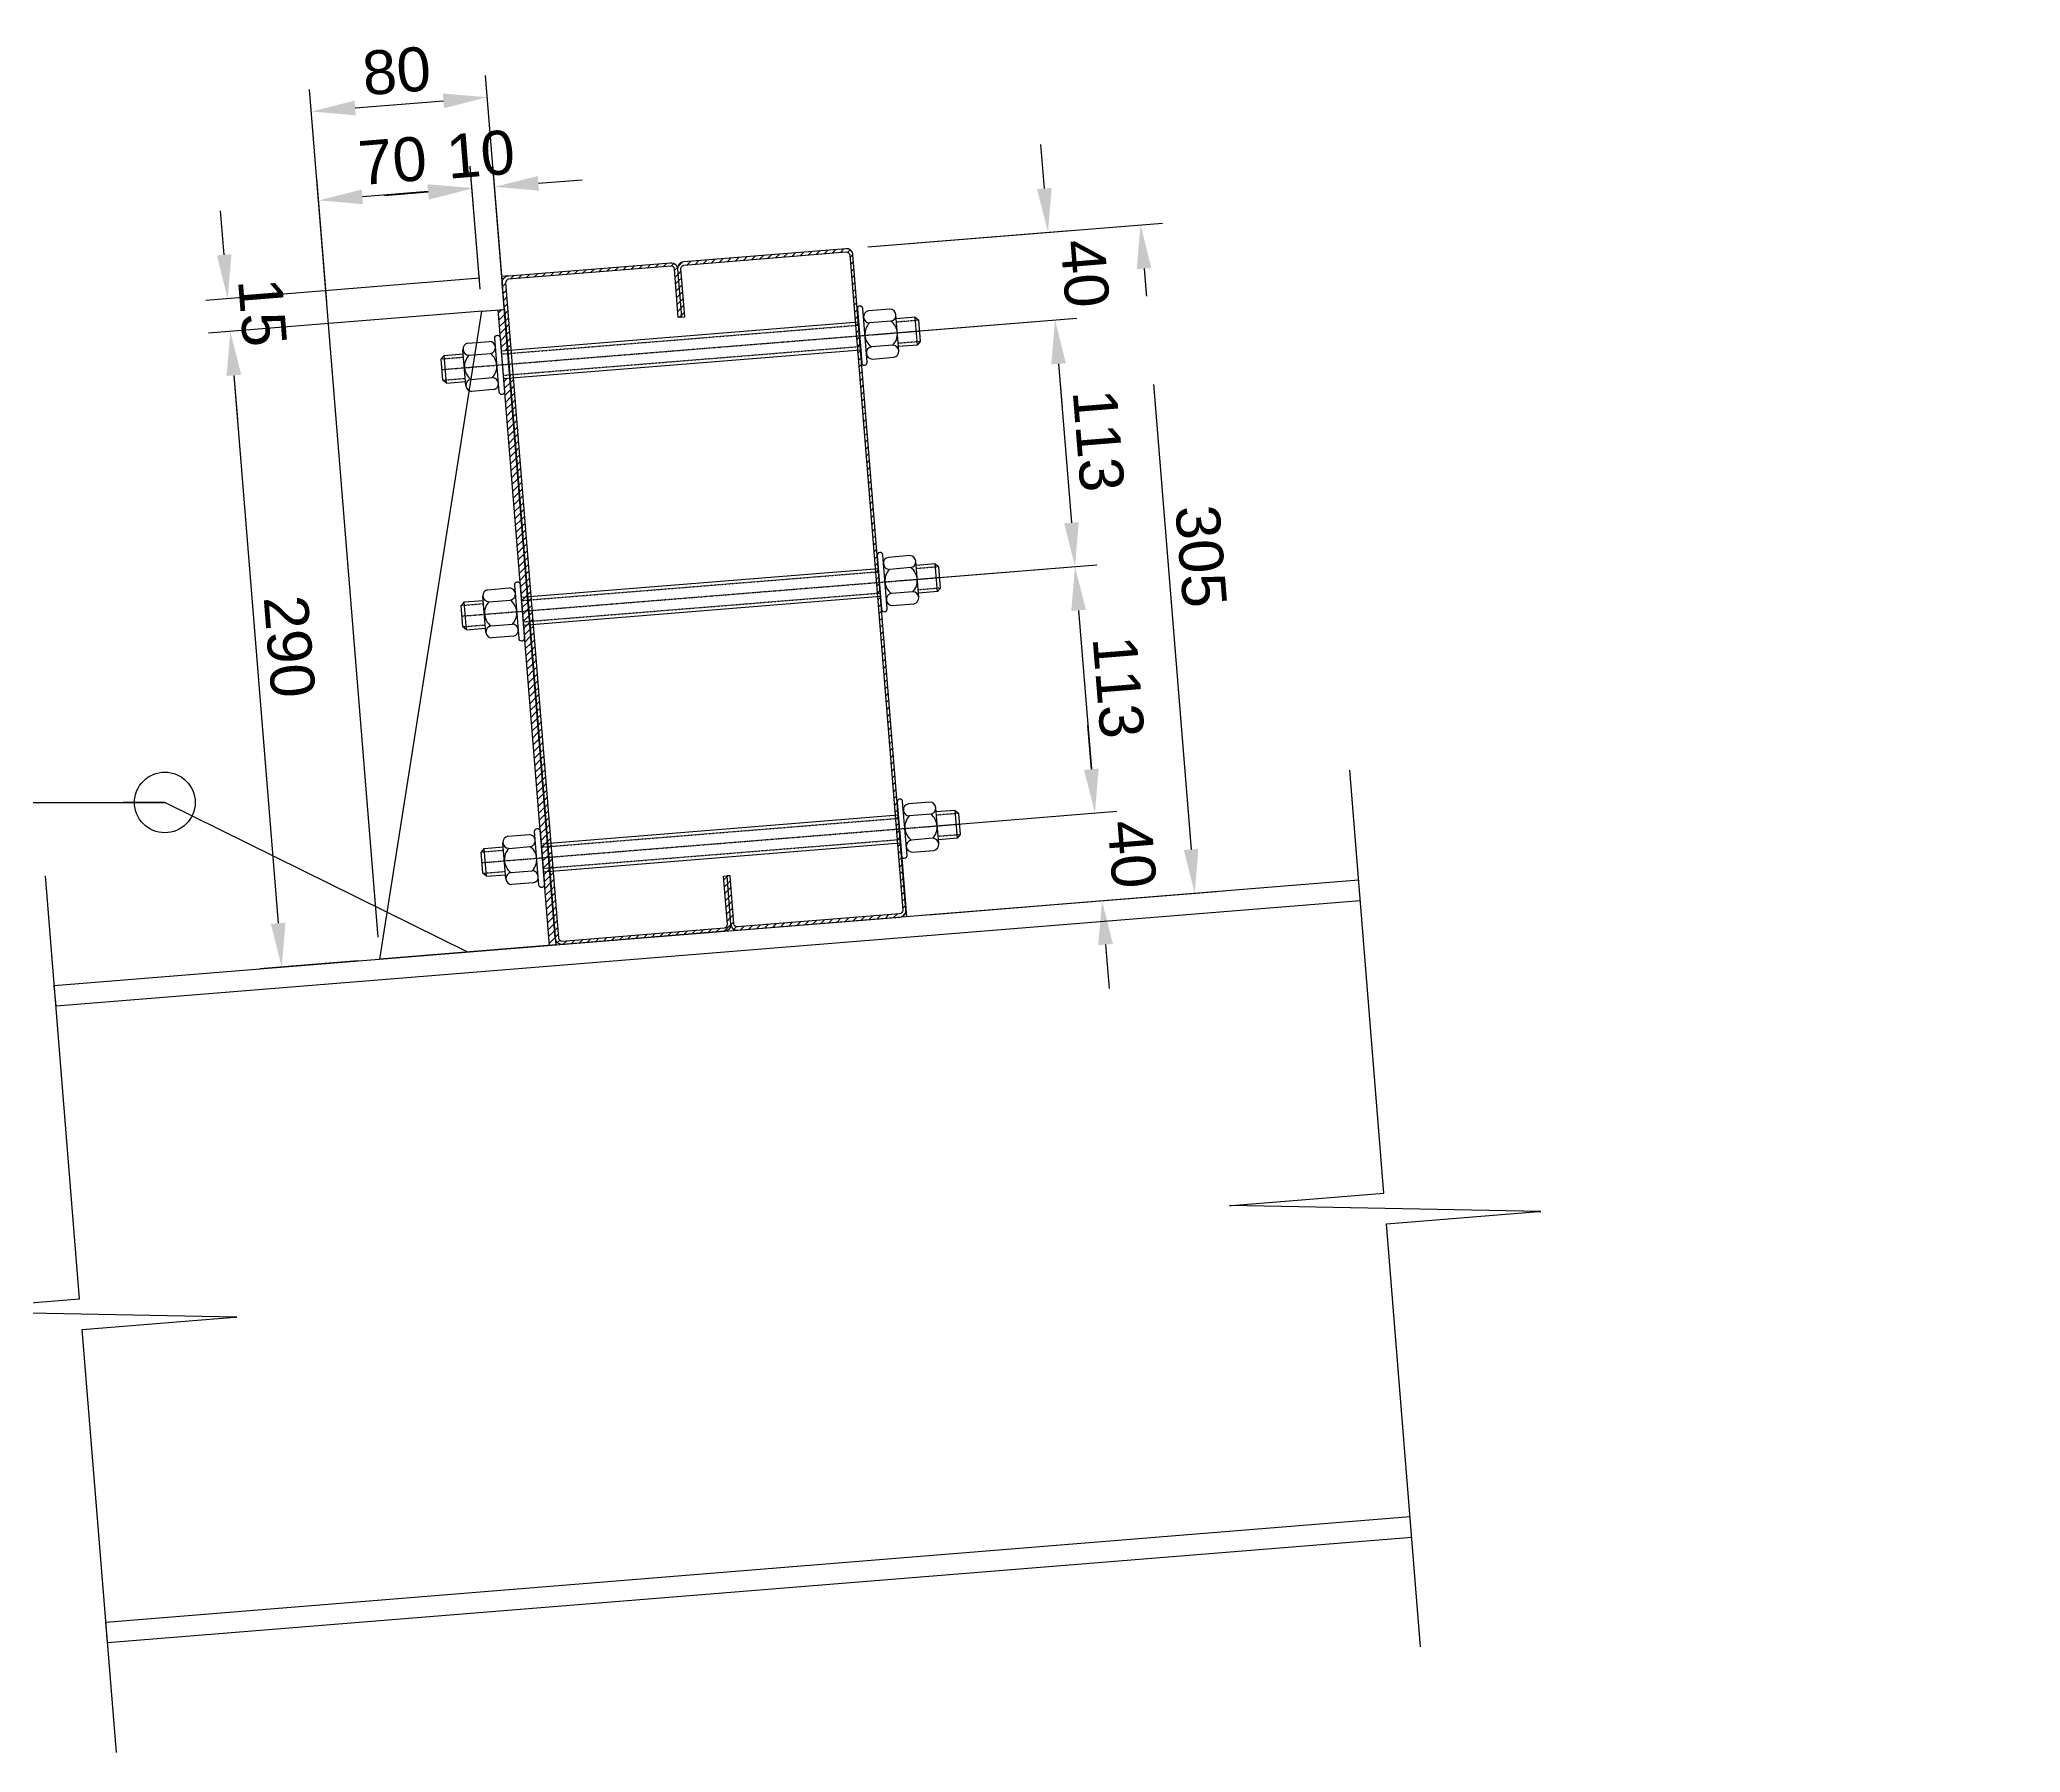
# Model space of a CAD drawing. Header units: millimetres. Extents: x -241278 to 318497, y -110515 to 29234.
# Drawn here: x -13683 to -12782, y -43127 to -42348 of the extents above; entities that cross this region are included whole.
import ezdxf
from ezdxf import colors
from ezdxf.entities.mleader import LeaderData, LeaderLine
from ezdxf.enums import TextEntityAlignment as Align
from ezdxf.math import Vec2, Vec3

# ---------------------------------------------------------------- set-up
doc = ezdxf.new("R2010")
doc.units = ezdxf.units.MM
doc.header["$LTSCALE"] = 0.1
doc.linetypes.add('CENTER', pattern=[2, 1.25, -0.25, 0.25, -0.25])
doc.linetypes.add('HIDDEN', pattern=[0.375, 0.25, -0.125])
for name, color, linetype in [('EE-CENTROS', 8, 'CENTER'), ('EE-OCULTAS', 8, 'HIDDEN'), ('EE-TEXTO 2', 2, 'Continuous'), ('F-5-ARCO', 2, 'Continuous'), ('SIM-ACHURADOS', 8, 'Continuous'), ('SIM-COTAS', 1, 'Continuous'), ('SIM-PHR 355x110x25x3.0', 171, 'Continuous'), ('SIM-PORTACORREAS', 6, 'Continuous'), ('SIM-W16x31', 164, 'Continuous')]:
    doc.layers.add(name, color=color, linetype=linetype)
doc.styles.add('ARIAL EE', font='arial.ttf')
doc.styles.get("Standard").update_dxf_attribs({"font": 'arial.ttf'})
doc.dimstyles.new('EE 1_STANDAR', dxfattribs={"dimtxt": 2, "dimasz": 1.5, "dimexe": 1, "dimexo": 0.5, "dimgap": 0.8, "dimtad": 1, "dimdec": 0, "dimdsep": 46, "dimtxsty": 'Standard', "dimcen": 0.09, "dimclrd": 256, "dimclre": 256, "dimclrt": 2, "dimadec": 0, "dimazin": 0, "dimtfac": 1, "dimtdec": 0, "dimtix": 1, "dimtmove": 0, "dimatfit": 2, "dimfxl": 1, "dimtolj": 1, "dimlwd": -1, "dimlwe": -1, "dimarcsym": 1})
doc.dimstyles.new('SIMETRICA MM', dxfattribs={"dimtxt": 2, "dimasz": 2, "dimexe": 1, "dimexo": 1, "dimgap": 0.5, "dimtad": 1, "dimdec": 0, "dimzin": 0, "dimdsep": 46, "dimtxsty": 'Standard', "dimcen": 0.5, "dimclrt": 2, "dimadec": 0, "dimazin": 0, "dimtfac": 1, "dimtdec": 0, "dimtofl": 0, "dimtmove": 0, "dimatfit": 3, "dimfxl": 1, "dimtolj": 1, "dimtzin": 0, "dimarcsym": 0})
pattern_1 = [(45, (-258271.7106, -44859.4789), (-1.683798023, 1.683798023), [])]

# ---------------------------------------------------------------- blocks, each defined once
blk = doc.blocks.new('*U229')
for p, q in [((-6.77, 186.25), (-5.27, 187.75)), ((5.93, 186.25), (-6.77, 186.25)), ((-6.77, 186.25), (-6.77, 177.55)), ((4.43, 187.75), (-5.27, 187.75)), ((4.43, 187.75), (-5.27, 187.75)), ((5.93, 186.25), (4.43, 187.75)), ((5.93, 186.25), (5.93, 177.55)), ((7.83, 177.55), (-8.67, 177.55)), ((-5.92, 175.05), (-5.92, 165.25)), ((5.08, 175.05), (5.08, 165.25)), ((10.58, 165.25), (10.58, 175.05)), ((-6.77, -2.72), (-6.77, 160.28)), ((5.93, -2.72), (5.93, 160.28)), ((-5.92, -17.49), (-5.92, -7.68)), ((5.08, -17.49), (5.08, -7.68)), ((10.58, -7.68), (10.58, -17.49)), ((7.83, -19.99), (-8.67, -19.99)), ((-6.77, -28.69), (-6.77, -19.99)), ((5.93, -28.69), (5.93, -19.99)), ((5.93, -28.69), (-6.77, -28.69)), ((-6.77, -28.69), (-5.27, -30.19)), ((4.43, -30.19), (-5.27, -30.19)), ((4.43, -30.19), (-5.27, -30.19)), ((5.93, -28.69), (4.43, -30.19))]:
    blk.add_line(p, q)
for points in [[(-11.42, 175.05), (-11.42, 165.25)], [(-11.42, -17.49), (-11.42, -7.68)]]:
    blk.add_lwpolyline(points)
for points in [[(-13.91, 161.55), (-13.91, 161.48, 0.414214), (-12.71, 160.28), (11.88, 160.28, 0.414214), (13.08, 161.48), (13.08, 161.55, 0.414214), (11.88, 162.75), (-12.71, 162.75, 0.414214)], [(-13.91, -3.98), (-13.91, -3.92, -0.414214), (-12.71, -2.72), (11.88, -2.72, -0.414214), (13.08, -3.92), (13.08, -3.98, -0.414214), (11.88, -5.18), (-12.71, -5.18, -0.414214)]]:
    blk.add_lwpolyline(points, format="xyb", close=True)
for centre, radius, start, end in [((-8.67, 174.79), 2.76, 5.44496, 174.55504), ((-0.42, 170.19), 7.34, 41.47129, 138.52871), ((7.83, 174.79), 2.76, 5.44496, 174.55504), ((-8.67, 165.51), 2.76, 185.44496, 354.55504), ((-0.42, 170.11), 7.34, 221.47129, 318.52871), ((7.83, 165.51), 2.76, 185.44496, 354.55504), ((-8.67, -7.94), 2.76, 5.44496, 174.55504), ((-0.42, -12.54), 7.34, 41.47129, 138.52871), ((7.83, -7.94), 2.76, 5.44496, 174.55504), ((-8.67, -17.22), 2.76, 185.44496, 354.55504), ((-0.42, -12.62), 7.34, 221.47129, 318.52871), ((7.83, -17.22), 2.76, 185.44496, 354.55504)]:
    blk.add_arc(centre, radius, start, end)
at = {"layer": 'EE-CENTROS'}
blk.add_line((-0.42, -30.19), (-0.42, 187.75), dxfattribs=at)
at = {"layer": 'EE-OCULTAS'}
for p, q in [((-5.27, 187.75), (-5.27, 177.55)), ((4.43, 187.75), (4.43, 177.55)), ((-5.27, -2.72), (-5.27, 160.28)), ((4.43, -2.72), (4.43, 160.28)), ((-5.27, -30.19), (-5.27, -19.99)), ((4.43, -30.19), (4.43, -19.99))]:
    blk.add_line(p, q, dxfattribs=at)
blk = doc.blocks.new('*U230')
for p, q in [((-6.77, 186.25), (-5.27, 187.75)), ((5.93, 186.25), (-6.77, 186.25)), ((-6.77, 186.25), (-6.77, 177.55)), ((4.43, 187.75), (-5.27, 187.75)), ((4.43, 187.75), (-5.27, 187.75)), ((5.93, 186.25), (4.43, 187.75)), ((5.93, 186.25), (5.93, 177.55)), ((7.83, 177.55), (-8.67, 177.55)), ((-5.92, 175.05), (-5.92, 165.25)), ((5.08, 175.05), (5.08, 165.25)), ((10.58, 165.25), (10.58, 175.05)), ((-6.77, -2.72), (-6.77, 160.28)), ((5.93, -2.72), (5.93, 160.28)), ((-5.92, -17.48), (-5.92, -7.68)), ((5.08, -17.48), (5.08, -7.68)), ((10.58, -7.68), (10.58, -17.48)), ((7.83, -19.98), (-8.67, -19.98)), ((-6.77, -28.69), (-6.77, -19.98)), ((5.93, -28.69), (5.93, -19.98)), ((5.93, -28.69), (-6.77, -28.69)), ((-6.77, -28.69), (-5.27, -30.19)), ((4.43, -30.19), (-5.27, -30.19)), ((4.43, -30.19), (-5.27, -30.19)), ((5.93, -28.69), (4.43, -30.19))]:
    blk.add_line(p, q)
for points in [[(-11.42, 175.05), (-11.42, 165.25)], [(-11.42, -17.48), (-11.42, -7.68)]]:
    blk.add_lwpolyline(points)
for points in [[(-13.91, 161.55), (-13.91, 161.48, 0.414214), (-12.71, 160.28), (11.88, 160.28, 0.414214), (13.08, 161.48), (13.08, 161.55, 0.414214), (11.88, 162.75), (-12.71, 162.75, 0.414214)], [(-13.91, -3.98), (-13.91, -3.92, -0.414214), (-12.71, -2.72), (11.88, -2.72, -0.414214), (13.08, -3.92), (13.08, -3.98, -0.414214), (11.88, -5.18), (-12.71, -5.18, -0.414214)]]:
    blk.add_lwpolyline(points, format="xyb", close=True)
for centre, radius, start, end in [((-8.67, 174.79), 2.76, 5.44496, 174.55504), ((-0.42, 170.19), 7.34, 41.47129, 138.52871), ((7.83, 174.79), 2.76, 5.44496, 174.55504), ((-8.67, 165.51), 2.76, 185.44496, 354.55504), ((-0.42, 170.11), 7.34, 221.47129, 318.52871), ((7.83, 165.51), 2.76, 185.44496, 354.55504), ((-8.67, -7.94), 2.76, 5.44496, 174.55504), ((-0.42, -12.54), 7.34, 41.47129, 138.52871), ((7.83, -7.94), 2.76, 5.44496, 174.55504), ((-8.67, -17.22), 2.76, 185.44496, 354.55504), ((-0.42, -12.62), 7.34, 221.47129, 318.52871), ((7.83, -17.22), 2.76, 185.44496, 354.55504)]:
    blk.add_arc(centre, radius, start, end)
at = {"layer": 'EE-CENTROS'}
blk.add_line((-0.42, -30.19), (-0.42, 187.75), dxfattribs=at)
at = {"layer": 'EE-OCULTAS'}
for p, q in [((-5.27, 187.75), (-5.27, 177.55)), ((4.43, 187.75), (4.43, 177.55)), ((-5.27, -2.72), (-5.27, 160.28)), ((4.43, -2.72), (4.43, 160.28)), ((-5.27, -30.19), (-5.27, -19.98)), ((4.43, -30.19), (4.43, -19.98))]:
    blk.add_line(p, q, dxfattribs=at)
blk = doc.blocks.new('*U231')
for p, q in [((-6.77, 186.25), (-5.27, 187.75)), ((5.93, 186.25), (-6.77, 186.25)), ((-6.77, 186.25), (-6.77, 177.55)), ((4.43, 187.75), (-5.27, 187.75)), ((4.43, 187.75), (-5.27, 187.75)), ((5.93, 186.25), (4.43, 187.75)), ((5.93, 186.25), (5.93, 177.55)), ((7.83, 177.55), (-8.67, 177.55)), ((-5.92, 175.05), (-5.92, 165.25)), ((5.08, 175.05), (5.08, 165.25)), ((10.58, 165.25), (10.58, 175.05)), ((-6.77, -2.72), (-6.77, 160.28)), ((5.93, -2.72), (5.93, 160.28)), ((-5.92, -17.48), (-5.92, -7.68)), ((5.08, -17.48), (5.08, -7.68)), ((10.58, -7.68), (10.58, -17.48)), ((7.83, -19.98), (-8.67, -19.98)), ((-6.77, -28.69), (-6.77, -19.98)), ((5.93, -28.69), (5.93, -19.98)), ((5.93, -28.69), (-6.77, -28.69)), ((-6.77, -28.69), (-5.27, -30.19)), ((4.43, -30.19), (-5.27, -30.19)), ((4.43, -30.19), (-5.27, -30.19)), ((5.93, -28.69), (4.43, -30.19))]:
    blk.add_line(p, q)
for points in [[(-11.42, 175.05), (-11.42, 165.25)], [(-11.42, -17.48), (-11.42, -7.68)]]:
    blk.add_lwpolyline(points)
for points in [[(-13.91, 161.55), (-13.91, 161.48, 0.414214), (-12.71, 160.28), (11.88, 160.28, 0.414214), (13.08, 161.48), (13.08, 161.55, 0.414214), (11.88, 162.75), (-12.71, 162.75, 0.414214)], [(-13.91, -3.98), (-13.91, -3.92, -0.414214), (-12.71, -2.72), (11.88, -2.72, -0.414214), (13.08, -3.92), (13.08, -3.98, -0.414214), (11.88, -5.18), (-12.71, -5.18, -0.414214)]]:
    blk.add_lwpolyline(points, format="xyb", close=True)
for centre, radius, start, end in [((-8.67, 174.79), 2.76, 5.44496, 174.55504), ((-0.42, 170.19), 7.34, 41.47129, 138.52871), ((7.83, 174.79), 2.76, 5.44496, 174.55504), ((-8.67, 165.51), 2.76, 185.44496, 354.55504), ((-0.42, 170.11), 7.34, 221.47129, 318.52871), ((7.83, 165.51), 2.76, 185.44496, 354.55504), ((-8.67, -7.94), 2.76, 5.44496, 174.55504), ((-0.42, -12.54), 7.34, 41.47129, 138.52871), ((7.83, -7.94), 2.76, 5.44496, 174.55504), ((-8.67, -17.22), 2.76, 185.44496, 354.55504), ((-0.42, -12.62), 7.34, 221.47129, 318.52871), ((7.83, -17.22), 2.76, 185.44496, 354.55504)]:
    blk.add_arc(centre, radius, start, end)
at = {"layer": 'EE-CENTROS'}
blk.add_line((-0.42, -30.19), (-0.42, 187.75), dxfattribs=at)
at = {"layer": 'EE-OCULTAS'}
for p, q in [((-5.27, 187.75), (-5.27, 177.55)), ((4.43, 187.75), (4.43, 177.55)), ((-5.27, -2.72), (-5.27, 160.28)), ((4.43, -2.72), (4.43, 160.28)), ((-5.27, -30.19), (-5.27, -19.98)), ((4.43, -30.19), (4.43, -19.98))]:
    blk.add_line(p, q, dxfattribs=at)
blk = doc.blocks.new('*D274')
at = {"layer": 'SIM-COTAS', "color": 0, "lineweight": -2, "transparency": 16777216}
for p, q in [((-13449.13, -42749.3), (-13480.31, -42363.79)), ((-13529.15, -42755.77), (-13560.33, -42370.26)), ((-13539.58, -42378.61), (-13499.43, -42375.37))]:
    blk.add_line(p, q, dxfattribs=at)
at = {"layer": 'SIM-COTAS', "color": 0, "transparency": 16777216}
for points in [[(-13539.85, -42375.29), (-13539.32, -42381.94), (-13559.52, -42380.23)], [(-13499.7, -42372.04), (-13499.17, -42378.69), (-13479.5, -42373.75)]]:
    blk.add_solid(points, dxfattribs=at)
at = {"layer": 'SIM-COTAS', "color": 2, "transparency": 16777216, "insert": (-13520.74, -42361.83), "char_height": 20, "attachment_point": 5, "rotation": 4.6239}
blk.add_mtext('\\A1;80', dxfattribs=at)
blk = doc.blocks.new('*D275')
at = {"layer": 'SIM-COTAS', "color": 0, "lineweight": -2, "transparency": 16777216}
for p, q in [((-13552.52, -42466.72), (-13557.06, -42410.69)), ((-13482.75, -42461.07), (-13487.28, -42405.05)), ((-13506.41, -42416.63), (-13536.31, -42419.05))]:
    blk.add_line(p, q, dxfattribs=at)
at = {"layer": 'SIM-COTAS', "color": 0, "transparency": 16777216}
for points in [[(-13536.58, -42415.72), (-13536.05, -42422.37), (-13556.25, -42420.66)], [(-13506.68, -42413.3), (-13506.14, -42419.95), (-13486.47, -42415.01)]]:
    blk.add_solid(points, dxfattribs=at)
at = {"layer": 'SIM-COTAS', "color": 2, "transparency": 16777216, "insert": (-13522.59, -42402.67), "char_height": 20, "attachment_point": 5, "rotation": 4.6239}
blk.add_mtext('\\A1;70', dxfattribs=at)
blk = doc.blocks.new('*D276')
at = {"layer": 'SIM-COTAS', "color": 0, "lineweight": -2, "transparency": 16777216}
for p, q in [((-13482.75, -42461.07), (-13487.25, -42405.36)), ((-13472.5, -42460.25), (-13477.01, -42404.53)), ((-13456.27, -42412.89), (-13436.33, -42411.28)), ((-13506.38, -42416.94), (-13526.32, -42418.55))]:
    blk.add_line(p, q, dxfattribs=at)
at = {"layer": 'SIM-COTAS', "color": 0, "transparency": 16777216}
for points in [[(-13456.54, -42409.57), (-13456, -42416.21), (-13476.2, -42414.5)], [(-13506.65, -42413.62), (-13506.11, -42420.26), (-13486.45, -42415.33)]]:
    blk.add_solid(points, dxfattribs=at)
at = {"layer": 'SIM-COTAS', "color": 2, "transparency": 16777216, "insert": (-13482.55, -42399.75), "char_height": 20, "attachment_point": 5, "rotation": 4.62317}
blk.add_mtext('\\A1;10', dxfattribs=at)
blk = doc.blocks.new('*D277')
at = {"layer": 'SIM-COTAS', "color": 0, "lineweight": -2, "transparency": 16777216}
for p, q in [((-13599.19, -42445.41), (-13600.8, -42425.47)), ((-13482.87, -42456.07), (-13607.54, -42466.15)), ((-13481.66, -42471.02), (-13606.33, -42481.1)), ((-13594.75, -42500.23), (-13593.14, -42520.16))]:
    blk.add_line(p, q, dxfattribs=at)
at = {"layer": 'SIM-COTAS', "color": 0, "transparency": 16777216}
for points in [[(-13595.86, -42445.14), (-13602.51, -42445.68), (-13597.57, -42465.34)], [(-13591.43, -42499.96), (-13598.08, -42500.5), (-13596.37, -42480.29)]]:
    blk.add_solid(points, dxfattribs=at)
at = {"layer": 'SIM-COTAS', "color": 2, "transparency": 16777216, "insert": (-13581.81, -42471.59), "char_height": 20, "attachment_point": 5, "rotation": 274.62317}
blk.add_mtext('\\A1;15', dxfattribs=at)
blk = doc.blocks.new('*D278')
at = {"layer": 'SIM-COTAS', "color": 0, "lineweight": -2, "transparency": 16777216}
for p, q in [((-13306.45, -42441.8), (-13172.44, -42430.94)), ((-13180.79, -42451.68), (-13159.39, -42715.81)), ((-13281.81, -42745.8), (-13147.8, -42734.94))]:
    blk.add_line(p, q, dxfattribs=at)
at = {"layer": 'SIM-COTAS', "color": 0, "transparency": 16777216}
for points in [[(-13177.47, -42451.41), (-13184.11, -42451.95), (-13182.41, -42431.75)], [(-13156.06, -42715.55), (-13162.71, -42716.08), (-13157.77, -42735.75)]]:
    blk.add_solid(points, dxfattribs=at)
at = {"layer": 'SIM-COTAS', "color": 2, "transparency": 16777216, "insert": (-13154.92, -42582.52), "char_height": 20, "attachment_point": 5, "rotation": 274.63326}
blk.add_mtext('\\A1;305', dxfattribs=at)
blk = doc.blocks.new('*D279')
at = {"layer": 'SIM-COTAS', "color": 0, "lineweight": -2, "transparency": 16777216}
for p, q in [((-13226.11, -42415.24), (-13227.72, -42395.3)), ((-13306.45, -42441.8), (-13214.53, -42434.37)), ((-13303.22, -42481.67), (-13211.31, -42474.24)), ((-13219.66, -42494.98), (-13218.05, -42514.91))]:
    blk.add_line(p, q, dxfattribs=at)
at = {"layer": 'SIM-COTAS', "color": 0, "transparency": 16777216}
for points in [[(-13222.79, -42414.97), (-13229.43, -42415.51), (-13224.5, -42435.17)], [(-13216.34, -42494.71), (-13222.99, -42495.25), (-13221.28, -42475.04)]]:
    blk.add_solid(points, dxfattribs=at)
at = {"layer": 'SIM-COTAS', "color": 2, "transparency": 16777216, "insert": (-13207.73, -42453.88), "char_height": 20, "attachment_point": 5, "rotation": 274.62317}
blk.add_mtext('\\A1;40', dxfattribs=at)
blk = doc.blocks.new('*D280')
at = {"layer": 'SIM-COTAS', "color": 0, "lineweight": -2, "transparency": 16777216}
for p, q in [((-13301.73, -42481.55), (-13211.31, -42474.24)), ((-13219.66, -42494.98), (-13213.82, -42567.24)), ((-13292.66, -42593.68), (-13202.24, -42586.37))]:
    blk.add_line(p, q, dxfattribs=at)
at = {"layer": 'SIM-COTAS', "color": 0, "transparency": 16777216}
for points in [[(-13216.34, -42494.71), (-13222.99, -42495.25), (-13221.28, -42475.04)], [(-13210.5, -42566.97), (-13217.14, -42567.51), (-13212.21, -42587.18)]]:
    blk.add_solid(points, dxfattribs=at)
at = {"layer": 'SIM-COTAS', "color": 2, "transparency": 16777216, "insert": (-13201.57, -42529.88), "char_height": 20, "attachment_point": 5, "rotation": 274.62317}
blk.add_mtext('\\A1;113', dxfattribs=at)
blk = doc.blocks.new('*D281')
at = {"layer": 'SIM-COTAS', "color": 0, "lineweight": -2, "transparency": 16777216}
for p, q in [((-13291.16, -42593.56), (-13202.24, -42586.37)), ((-13210.6, -42607.11), (-13204.75, -42679.38)), ((-13282.1, -42705.7), (-13193.17, -42698.51))]:
    blk.add_line(p, q, dxfattribs=at)
at = {"layer": 'SIM-COTAS', "color": 0, "transparency": 16777216}
for points in [[(-13207.27, -42606.84), (-13213.92, -42607.38), (-13212.21, -42587.18)], [(-13201.43, -42679.11), (-13208.08, -42679.65), (-13203.14, -42699.31)]]:
    blk.add_solid(points, dxfattribs=at)
at = {"layer": 'SIM-COTAS', "color": 2, "transparency": 16777216, "insert": (-13192.51, -42642.02), "char_height": 20, "attachment_point": 5, "rotation": 274.62317}
blk.add_mtext('\\A1;113', dxfattribs=at)
blk = doc.blocks.new('AWS-FILL')
for p, q in [((0, 0), (20, 0)), ((8.25, -3.5), (11.75, 0)), ((8.25, 0), (8.25, -3.5))]:
    blk.add_line(p, q)
at = {"layer": 'EE-TEXTO 2', "style": 'ARIAL EE', "flags": 12}
blk.add_attdef('VALOR_SOLDADURA', text='', height=2, dxfattribs=at).set_placement((7.832, -2.725), align=Align.RIGHT)
blk.add_attdef('DE-TANTO-CADA-TANTO', (12.68, -2.683), '', height=2, dxfattribs=at)
blk = doc.blocks.new('*D283')
at = {"layer": 'SIM-COTAS', "color": 0, "lineweight": -2, "transparency": 16777216}
for p, q in [((-13204.75, -42679.38), (-13206.37, -42659.44)), ((-13282.1, -42705.7), (-13193.17, -42698.51)), ((-13278.87, -42745.57), (-13189.95, -42738.37)), ((-13198.3, -42759.12), (-13196.69, -42779.05))]:
    blk.add_line(p, q, dxfattribs=at)
at = {"layer": 'SIM-COTAS', "color": 0, "transparency": 16777216}
for points in [[(-13201.43, -42679.11), (-13208.08, -42679.65), (-13203.14, -42699.31)], [(-13194.98, -42758.85), (-13201.63, -42759.38), (-13199.92, -42739.18)]]:
    blk.add_solid(points, dxfattribs=at)
at = {"layer": 'SIM-COTAS', "color": 2, "transparency": 16777216, "insert": (-13186.37, -42718.02), "char_height": 20, "attachment_point": 5, "rotation": 274.62353}
blk.add_mtext('\\A1;40', dxfattribs=at)
blk = doc.blocks.new('*D254')
at = {"layer": 'SIM-COTAS', "color": 0, "lineweight": -2, "transparency": 16777216}
for p, q in [((-13481.66, -42471.02), (-13606.33, -42481.1)), ((-13594.75, -42500.23), (-13574.6, -42749.42)), ((-13538.31, -42766.55), (-13582.96, -42770.16))]:
    blk.add_line(p, q, dxfattribs=at)
at = {"layer": 'SIM-COTAS', "color": 0, "transparency": 16777216}
for points in [[(-13591.43, -42499.96), (-13598.08, -42500.5), (-13596.37, -42480.29)], [(-13571.28, -42749.15), (-13577.92, -42749.69), (-13572.99, -42769.35)]]:
    blk.add_solid(points, dxfattribs=at)
at = {"layer": 'SIM-COTAS', "color": 2, "transparency": 16777216, "insert": (-13569.52, -42623.6), "char_height": 20, "attachment_point": 5, "rotation": 274.62317}
blk.add_mtext('\\A1;290', dxfattribs=at)

msp = doc.modelspace()

# ---------------------------------------------------------------- hatches: boundary and pattern name
at = {"layer": 'SIM-ACHURADOS'}
h = msp.add_hatch(dxfattribs=at)
h.set_pattern_fill('ANSI31', color=256, scale=0.75)
h.set_pattern_definition(pattern_1)
h.paths.add_polyline_path([(-13291.78, -42746.61, 0.408983), (-13289.08, -42743.38), (-13313.18, -42445.36, 0.414214), (-13316.41, -42442.61), (-13390.17, -42448.57, 0.414214), (-13392.92, -42451.8), (-13391.15, -42473.73), (-13389.65, -42473.61), (-13391.43, -42451.68, -0.414214), (-13390.05, -42450.07), (-13316.29, -42444.1, -0.414214), (-13314.68, -42445.48), (-13290.58, -42743.5, -0.414214), (-13291.95, -42745.12), (-13365.71, -42751.08, -0.414214), (-13367.33, -42749.71), (-13369.1, -42727.78), (-13370.59, -42727.9), (-13368.82, -42749.83, 0.41525), (-13365.58, -42752.58)])
h = msp.add_hatch(dxfattribs=at)
h.set_pattern_fill('ANSI31', color=256, scale=0.75)
h.set_pattern_definition(pattern_1)
h.paths.add_polyline_path([(-13396.03, -42450.55, -0.414214), (-13394.42, -42451.92), (-13392.64, -42473.85), (-13391.15, -42473.73), (-13392.92, -42451.8, 0.414214), (-13396.15, -42449.06), (-13469.91, -42455.02, 0.414214), (-13472.66, -42458.25), (-13470.19, -42488.8), (-13468.7, -42488.68), (-13471.17, -42458.13, -0.414214), (-13469.79, -42456.51)])
h = msp.add_hatch(dxfattribs=at)
h.set_pattern_fill('ANSI31', color=256, scale=0.75)
h.set_pattern_definition(pattern_1)
h.paths.add_polyline_path([(-13473.18, -42489.04), (-13470.19, -42488.8), (-13471.69, -42470.21), (-13474.68, -42470.45)])
h = msp.add_hatch(dxfattribs=at)
h.set_pattern_fill('ANSI31', color=256, scale=0.75)
h.set_pattern_definition(pattern_1)
h.paths.add_polyline_path([(-13469.17, -42501.46), (-13472.16, -42501.7), (-13451.31, -42759.51), (-13448.32, -42759.27)])
h = msp.add_hatch(dxfattribs=at)
h.set_pattern_fill('ANSI31', color=256, scale=0.75)
h.set_pattern_definition(pattern_1)
h.paths.add_polyline_path([(-13467.67, -42501.34), (-13469.17, -42501.46), (-13448.56, -42756.28, 0.414214), (-13445.33, -42759.03), (-13371.57, -42753.06, 0.414214), (-13368.82, -42749.83), (-13370.59, -42727.9), (-13372.09, -42728.02), (-13370.32, -42749.95, -0.414214), (-13371.69, -42751.57), (-13445.45, -42757.53, -0.414214), (-13447.07, -42756.16)])

# ---------------------------------------------------------------- linework, layer by layer
at = {"layer": 'F-5-ARCO'}
msp.add_line((-13292.06, -42706.5), (-13288.84, -42746.37), dxfattribs=at)
at = {"layer": 'SIM-COTAS'}
msp.add_line((-13469.91, -42455.02), (-13472.91, -42455.26), dxfattribs=at)
for points in [[(-13055.03, -43078.56), (-13070.59, -42886.18), (-13001.34, -42880.58, -0.024922), (-13000.29, -42880.55), (-13142.01, -42877.86, 0.024922), (-13140.97, -42877.83), (-13071.72, -42872.23), (-13087.27, -42679.86)], [(-13648.21, -43126.53), (-13663.76, -42934.15), (-13594.51, -42928.55, -0.024922), (-13593.47, -42928.52), (-13735.19, -42925.83, 0.024922), (-13734.14, -42925.8), (-13664.89, -42920.2), (-13680.45, -42727.83)]]:
    msp.add_lwpolyline(points, format="xyb", dxfattribs=at)
msp.add_circle((-13626.16, -42694.49), 13.8, dxfattribs=at)
at = {"layer": 'SIM-PHR 355x110x25x3.0'}
for points in [[(-13370.59, -42727.9), (-13368.82, -42749.83, 0.414214), (-13365.59, -42752.58), (-13291.83, -42746.61, 0.414214), (-13289.08, -42743.38), (-13313.18, -42445.36, 0.414214), (-13316.41, -42442.61), (-13390.17, -42448.57, 0.414214), (-13392.92, -42451.8), (-13391.15, -42473.73), (-13389.65, -42473.61), (-13391.43, -42451.68, -0.414214), (-13390.05, -42450.07), (-13316.29, -42444.1, -0.414214), (-13314.68, -42445.48), (-13290.58, -42743.5, -0.414214), (-13291.95, -42745.12), (-13365.71, -42751.08, -0.414214), (-13367.33, -42749.71), (-13369.1, -42727.78)], [(-13370.59, -42727.9), (-13368.82, -42749.83, -0.414214), (-13371.57, -42753.06), (-13445.33, -42759.03, -0.414214), (-13448.56, -42756.28), (-13472.66, -42458.25, -0.414214), (-13469.91, -42455.02), (-13396.15, -42449.06, -0.414214), (-13392.92, -42451.8), (-13391.15, -42473.73), (-13392.64, -42473.85), (-13394.42, -42451.92, 0.414214), (-13396.03, -42450.55), (-13469.79, -42456.51, 0.414214), (-13471.17, -42458.13), (-13447.07, -42756.16, 0.414214), (-13445.45, -42757.53), (-13371.69, -42751.57, 0.414214), (-13370.32, -42749.95), (-13372.09, -42728.02)]]:
    msp.add_lwpolyline(points, format="xyb", close=True, dxfattribs=at)
at = {"layer": 'SIM-PORTACORREAS'}
msp.add_line((-13474.68, -42470.45), (-13451.31, -42759.51), dxfattribs=at)
msp.add_lwpolyline([(-13448.32, -42759.27), (-13528.34, -42765.74), (-13481.94, -42471.04), (-13471.69, -42470.21)], close=True, dxfattribs=at)
at = {"layer": 'SIM-W16x31'}
for points in [[(-13082.47, -42739.21), (-13675.65, -42787.18), (-13676.42, -42777.71), (-13083.24, -42729.74)], [(-13059.06, -43028.77), (-13652.23, -43076.74), (-13653, -43067.27), (-13059.82, -43019.3)]]:
    msp.add_lwpolyline(points, dxfattribs=at)

# ---------------------------------------------------------------- block references
at = {"rotation": 274.6231737060501}
for name, p in [('*U229', (-13469.93, -42495.57)), ('*U230', (-13460.86, -42607.7)), ('*U231', (-13451.79, -42719.84))]:
    msp.add_blockref(name, p, dxfattribs=at)
at = {"layer": 'SIM-COTAS'}
ref = msp.add_blockref('AWS-FILL', (-13826.16, -42694.49), dxfattribs=dict(at, xscale=10, yscale=10, zscale=10))
ref.add_attrib('VALOR_SOLDADURA', '1/8"', dxfattribs={"layer": 'EE-TEXTO 2', "height": 20, "style": 'ARIAL EE'}).set_placement((-13753.19, -42721.74), align=Align.RIGHT)

# ---------------------------------------------------------------- dimensions: what is measured, and where the dimension line sits
for p1, p2, distance, picture, middle in [((-13528.34, -42765.74), (-13448.32, -42759.27), 386.77, '*D274', (-13520.74, -42361.83)), ((-13481.94, -42471.04), (-13551.72, -42476.68), -56.21, '*D275', (-13522.59, -42402.67)), ((-13316.41, -42442.61), (-13313.19, -42482.48), 92.21, '*D279', (-13207.73, -42453.88)), ((-13316.41, -42442.61), (-13291.78, -42746.61), 134.45, '*D278', (-13154.92, -42582.52)), ((-13311.6947, -42482.3558), (-13302.627, -42594.4898), 90.7136, '*D280', (-13201.5736, -42529.8845)), ((-13301.13, -42594.37), (-13292.06, -42706.5), 89.21, '*D281', (-13192.51, -42642.02)), ((-13288.84, -42746.37), (-13292.06, -42706.5), -89.21, '*D283', (-13186.37, -42718.02))]:
    dim = msp.add_aligned_dim(p1=p1, p2=p2, distance=distance, dimstyle='SIMETRICA MM', dxfattribs=at)
    dim.commit()
    dim.dimension.update_dxf_attribs({"geometry": picture, "text_midpoint": middle})
for base, p1, p2, angle, picture, middle in [((-13476.2, -42414.5), (-13481.94, -42471.04), (-13471.7, -42470.21), 4.62317, '*D276', (-13481.32, -42414.92)), ((-13597.57, -42465.34), (-13471.69, -42470.21), (-13472.9, -42455.26), 94.62317, '*D277', (-13596.97, -42472.82))]:
    dim = msp.add_linear_dim(base=base, p1=p1, p2=p2, angle=angle, dimstyle='SIMETRICA MM', dxfattribs=at)
    dim.commit()
    dim.dimension.update_dxf_attribs({"geometry": picture, "text_midpoint": middle, "dimtype": 161})
dim = msp.add_linear_dim(base=(-13572.99, -42769.35), p1=(-13471.69, -42470.21), p2=(-13528.34, -42765.74), angle=274.62317, dimstyle='SIMETRICA MM', dxfattribs=at)
dim.commit()
dim.dimension.update_dxf_attribs({"geometry": '*D254', "text_midpoint": (-13569.52, -42623.6)})

# ---------------------------------------------------------------- leaders
msp.add_leader([(-13488.33, -42762.5), (-13626.16, -42694.49), (-13645.15, -42694.49)], dimstyle='EE 1_STANDAR', override={"dimscale": 0, "dimgap": 0.5, "dimtad": 1}, dxfattribs=at)

# ---------------------------------------------------------------- next in the draw order: leaders
at = {"layer": 'SIM-COTAS', "linetype": 'Continuous'}
ml = msp.add_multileader_mtext('Standard', dxfattribs=at)
ml.set_content('\\A1;{\\C2;W 16x31 Ó VIGA TIPO 1 Ó VIGA TIPO 2}', color=256)
ml.set_leader_properties()
ml.build(insert=Vec2(0, 0))
ml.multileader.update_dxf_attribs({"dogleg_length": 0.0025, "arrow_head_size": 20, "scale": 10})
ctx = ml.context
ctx.base_point, ctx.scale, ctx.char_height, ctx.arrow_head_size, ctx.landing_gap_size, ctx.plane_origin = Vec3(-11401.42, -42484.51), 10, 20, 20, 10, Vec3(-40461.16, -35961.3)
ctx.text_align_type = 2
notes = []
notes.append((ctx, [(1, (1, 1, 0), (-11159.91, -42484.51), (-1, 0), 30.37, [(0, [(-11159.91, -42593.47)], 0, [])])]))
ctx.mtext.insert, ctx.mtext.width, ctx.mtext.defined_height, ctx.mtext.alignment, ctx.mtext.flow_direction = Vec3(-11200.28, -42474.34), 199.7235, 56.31, 3, 5
ctx.mtext.has_bg_fill, ctx.mtext.bg_color, ctx.mtext.bg_scale_factor, ctx.mtext.bg_transparency, ctx.mtext.use_window_bg_color = 1, -1027028792, 1.5, 0, 1
for ctx, leaders in notes:
    for number, flags, end, landing, length, lines in leaders:
        leader = LeaderData()
        leader.index, (leader.has_last_leader_line, leader.has_dogleg_vector, leader.attachment_direction) = number, flags
        leader.last_leader_point, leader.dogleg_vector, leader.dogleg_length = Vec3(end), Vec3(landing), length
        for number, points, colour, breaks in lines:
            line = LeaderLine()
            line.index, line.vertices, line.color, line.breaks = number, Vec3.list(points), colors.encode_raw_color(colour), breaks
            leader.lines.append(line)
        ctx.leaders.append(leader)

doc.saveas('drawing.dxf')
